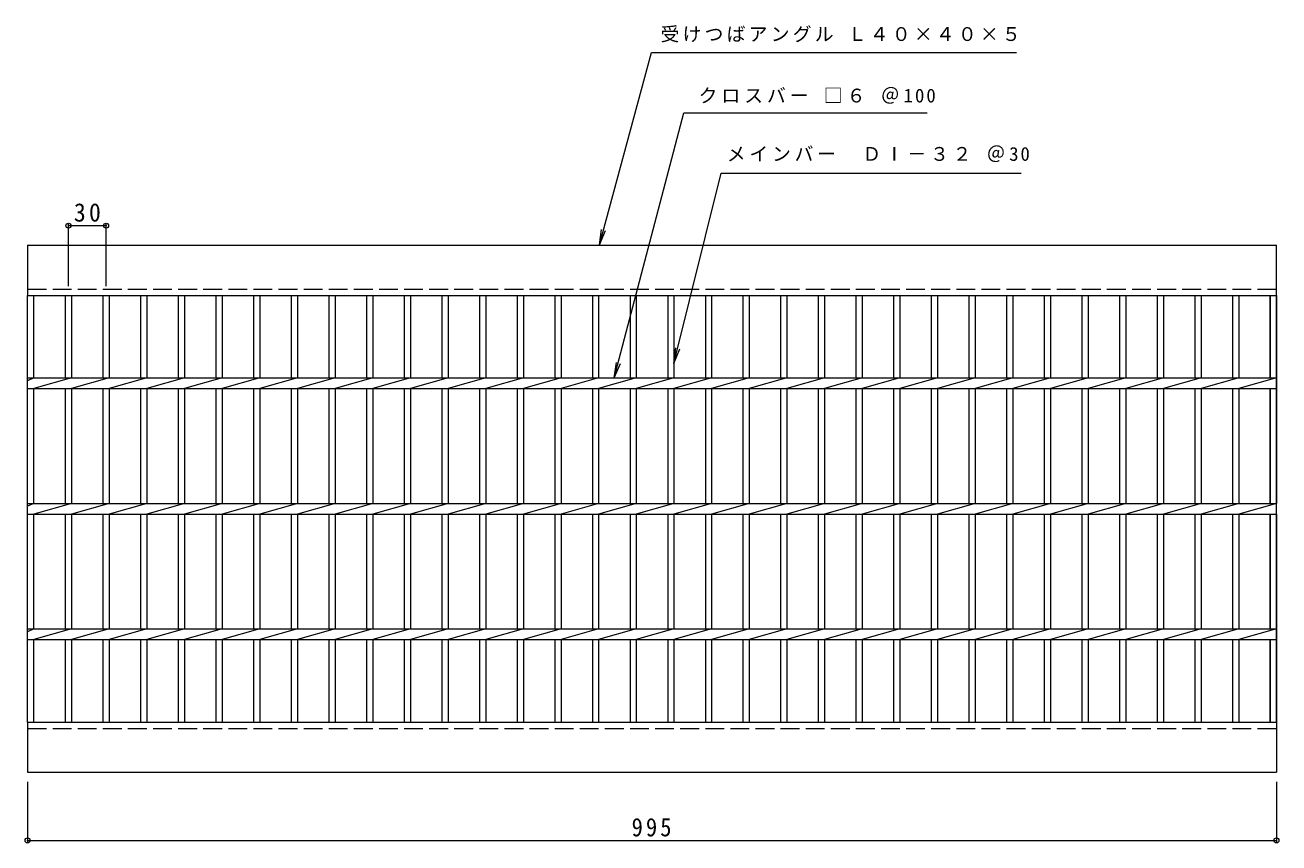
# Model space of a CAD drawing. Units: millimetres, scale not verified. Extents: x -889 to 934, y -680 to 623.
# Drawn here: x -863 to 136, y -28 to 623 of the extents above; entities that cross this region are included whole.
import ezdxf

# ---------------------------------------------------------------- set-up
doc = ezdxf.new("R2010")
doc.units = ezdxf.units.MM
doc.header["$LTSCALE"] = 5
doc.header["$PDMODE"] = 32
doc.header["$PDSIZE"] = 4
doc.linetypes.add('DASHED3', pattern=[4, 3, -1])
for name, color, linetype, lineweight in [('B-1', 2, 'Continuous', 9), ('B-2', 3, 'Continuous', 9), ('B-4', 7, 'Continuous', 9)]:
    doc.layers.add(name, color=color, linetype=linetype, lineweight=lineweight)
doc.styles.add('ＭＳ ゴシック', font='')
doc.styles.get('ＭＳ ゴシック').set_extended_font_data('MS Gothic')

msp = doc.modelspace()

# ---------------------------------------------------------------- linework, layer by layer
at = {"layer": 'B-1'}
for p, q in [((-861.421, 448.125), (-861.421, 408.124)), ((-861.421, 448.125), (133.579, 448.125)), ((133.579, 408.124), (133.579, 448.125)), ((-861.421, 408.124), (133.579, 408.124)), ((-861.421, 68.124), (133.579, 68.124)), ((-861.421, 68.124), (-861.421, 28.124)), ((133.579, 68.124), (133.579, 28.124)), ((-861.421, 28.124), (133.579, 28.124))]:
    msp.add_line(p, q, dxfattribs=at)
at = {"layer": 'B-1', "linetype": 'DASHED3'}
for p, q in [((-861.421, 413.124), (133.579, 413.124)), ((-861.421, 63.124), (133.579, 63.124))]:
    msp.add_line(p, q, dxfattribs=at)
at = {"layer": 'B-2'}
for p, q in [((-861.421, 68.124), (-861.421, 408.124)), ((-856.42, 342.364), (-856.42, 408.124)), ((-831.42, 408.124), (-831.42, 342.364)), ((-826.421, 408.124), (-826.421, 342.364)), ((-801.42, 408.124), (-801.42, 342.364)), ((-796.42, 408.124), (-796.42, 342.364)), ((-771.421, 408.124), (-771.421, 342.364)), ((-766.421, 408.124), (-766.421, 342.364)), ((-741.42, 408.124), (-741.42, 342.364)), ((-736.421, 408.124), (-736.421, 342.364)), ((-711.42, 408.124), (-711.42, 342.364)), ((-706.42, 408.124), (-706.42, 342.364)), ((-681.42, 408.124), (-681.42, 342.364)), ((-676.42, 408.124), (-676.42, 342.364)), ((-651.42, 408.124), (-651.42, 342.364)), ((-646.421, 408.124), (-646.421, 342.364)), ((-621.421, 408.124), (-621.421, 342.364)), ((-616.421, 408.124), (-616.421, 342.364)), ((-591.42, 408.124), (-591.42, 342.364)), ((-586.421, 408.124), (-586.421, 342.364)), ((-561.42, 408.124), (-561.42, 342.364)), ((-556.421, 408.124), (-556.421, 342.364)), ((-531.421, 408.124), (-531.421, 342.364)), ((-526.42, 408.124), (-526.42, 342.364)), ((-501.42, 408.124), (-501.42, 342.364)), ((-496.421, 408.124), (-496.421, 342.364)), ((-471.42, 408.124), (-471.42, 342.364)), ((-466.421, 408.124), (-466.421, 342.364)), ((-441.42, 408.124), (-441.42, 342.364)), ((-436.42, 408.124), (-436.42, 342.364)), ((-411.42, 408.124), (-411.42, 342.364)), ((-406.421, 408.124), (-406.421, 342.364)), ((-381.421, 408.124), (-381.421, 342.364)), ((-376.421, 408.124), (-376.421, 342.364)), ((-351.42, 408.124), (-351.42, 342.364)), ((-346.421, 408.124), (-346.421, 342.364)), ((-321.42, 408.124), (-321.42, 342.364)), ((-316.42, 408.124), (-316.42, 342.364)), ((-291.42, 408.124), (-291.42, 342.364)), ((-286.42, 408.124), (-286.42, 342.364)), ((-261.42, 408.124), (-261.42, 342.364)), ((-256.421, 408.124), (-256.421, 342.364)), ((-231.421, 408.124), (-231.421, 342.364)), ((-226.421, 408.124), (-226.421, 342.364)), ((-201.421, 408.124), (-201.421, 342.364)), ((-196.421, 408.124), (-196.421, 342.364)), ((-171.422, 408.124), (-171.422, 342.364)), ((-166.422, 408.124), (-166.422, 342.364)), ((-141.422, 408.124), (-141.422, 342.364)), ((-136.422, 408.124), (-136.422, 342.364)), ((-111.422, 408.124), (-111.422, 342.364)), ((-106.423, 408.124), (-106.423, 342.364)), ((-81.423, 408.124), (-81.423, 342.364)), ((-76.423, 408.124), (-76.423, 342.364)), ((-51.423, 408.124), (-51.423, 342.364)), ((-46.423, 408.124), (-46.423, 342.364)), ((-21.424, 408.124), (-21.424, 342.364)), ((-16.424, 408.124), (-16.424, 342.364)), ((8.576, 408.124), (8.576, 342.364)), ((13.576, 408.124), (13.576, 342.364)), ((38.576, 408.124), (38.576, 342.364)), ((43.575, 408.124), (43.575, 342.364)), ((68.575, 408.124), (68.575, 342.364)), ((73.575, 408.124), (73.575, 342.364)), ((98.575, 408.124), (98.575, 342.364)), ((103.575, 408.124), (103.575, 342.364)), ((128.574, 408.124), (128.574, 342.364)), ((128.579, 342.364), (128.579, 408.124)), ((133.574, 408.124), (133.574, 242.364)), ((133.579, 68.124), (133.579, 408.124)), ((-856.42, 342.364), (-861.421, 340.124)), ((-861.421, 342.364), (133.579, 342.364)), ((-826.421, 342.364), (-856.42, 333.884)), ((-796.42, 342.364), (-826.421, 333.884)), ((-766.421, 342.364), (-796.42, 333.884)), ((-736.421, 342.364), (-766.421, 333.884)), ((-706.42, 342.364), (-736.421, 333.884)), ((-676.42, 342.364), (-706.42, 333.884)), ((-646.42, 342.364), (-676.42, 333.884)), ((-616.42, 342.364), (-646.421, 333.884)), ((-586.421, 342.364), (-616.421, 333.884)), ((-556.421, 342.364), (-586.421, 333.884)), ((-526.42, 342.364), (-556.421, 333.884)), ((-496.421, 342.364), (-526.42, 333.884)), ((-466.421, 342.364), (-496.421, 333.884)), ((-436.42, 342.364), (-466.421, 333.884)), ((-406.42, 342.364), (-436.42, 333.884)), ((-376.42, 342.364), (-406.421, 333.884)), ((-346.421, 342.364), (-376.421, 333.884)), ((-316.42, 342.364), (-346.421, 333.884)), ((-286.42, 342.364), (-316.42, 333.884)), ((-256.421, 342.364), (-286.42, 333.884)), ((-226.421, 342.364), (-256.421, 333.884)), ((-196.421, 342.364), (-226.421, 333.884)), ((-166.422, 342.364), (-196.421, 333.884)), ((-136.422, 342.364), (-166.422, 333.884)), ((-106.423, 342.364), (-136.422, 333.884)), ((-76.423, 342.364), (-106.423, 333.884)), ((-46.423, 342.364), (-76.423, 333.884)), ((-16.424, 342.364), (-46.423, 333.884)), ((13.576, 342.364), (-16.424, 333.884)), ((43.575, 342.364), (13.576, 333.884)), ((73.575, 342.364), (43.575, 333.884)), ((103.575, 342.364), (73.575, 333.884)), ((133.574, 342.364), (103.575, 333.884)), ((-861.421, 333.884), (133.579, 333.884)), ((-856.42, 242.364), (-856.42, 333.884)), ((-831.42, 333.884), (-831.42, 242.364)), ((-826.421, 333.884), (-826.421, 242.364)), ((-801.42, 333.884), (-801.42, 242.364)), ((-796.42, 333.884), (-796.42, 242.364)), ((-771.421, 333.884), (-771.421, 242.364)), ((-766.421, 333.884), (-766.421, 242.364)), ((-741.42, 333.884), (-741.42, 242.364)), ((-736.421, 333.884), (-736.421, 242.364)), ((-711.42, 333.884), (-711.42, 242.364)), ((-706.42, 333.884), (-706.42, 242.364)), ((-681.42, 333.884), (-681.42, 242.364)), ((-676.42, 333.884), (-676.42, 242.364)), ((-651.42, 333.884), (-651.42, 242.364)), ((-646.421, 333.884), (-646.421, 242.364)), ((-621.421, 333.884), (-621.421, 242.364)), ((-616.421, 333.884), (-616.421, 242.364)), ((-591.42, 333.884), (-591.42, 242.364)), ((-586.421, 333.884), (-586.421, 242.364)), ((-561.42, 333.884), (-561.42, 242.364)), ((-556.421, 333.884), (-556.421, 242.364)), ((-531.421, 333.884), (-531.421, 242.364)), ((-526.42, 333.884), (-526.42, 242.364)), ((-501.42, 333.884), (-501.42, 242.364)), ((-496.421, 333.884), (-496.421, 242.364)), ((-471.42, 333.884), (-471.42, 242.364)), ((-466.421, 333.884), (-466.421, 242.364)), ((-441.42, 333.884), (-441.42, 242.364)), ((-436.42, 333.884), (-436.42, 242.364)), ((-411.42, 333.884), (-411.42, 242.364)), ((-406.421, 333.884), (-406.421, 242.364)), ((-381.421, 333.884), (-381.421, 242.364)), ((-376.421, 333.884), (-376.421, 242.364)), ((-351.42, 333.884), (-351.42, 242.364)), ((-346.421, 333.884), (-346.421, 242.364)), ((-321.42, 333.884), (-321.42, 242.364)), ((-316.42, 333.884), (-316.42, 242.364)), ((-291.42, 333.884), (-291.42, 242.364)), ((-286.42, 333.884), (-286.42, 242.364)), ((-261.42, 333.884), (-261.42, 242.364)), ((-256.421, 333.884), (-256.421, 242.364)), ((-231.421, 333.884), (-231.421, 242.364)), ((-226.421, 333.884), (-226.421, 242.364)), ((-201.421, 333.884), (-201.421, 242.364)), ((-196.421, 333.884), (-196.421, 242.364)), ((-171.422, 333.884), (-171.422, 242.364)), ((-166.422, 333.884), (-166.422, 242.364)), ((-141.422, 333.884), (-141.422, 242.364)), ((-136.422, 333.884), (-136.422, 242.364)), ((-111.422, 333.884), (-111.422, 242.364)), ((-106.423, 333.884), (-106.423, 242.364)), ((-81.423, 333.884), (-81.423, 242.364)), ((-76.423, 333.884), (-76.423, 242.364)), ((-51.423, 333.884), (-51.423, 242.364)), ((-46.423, 333.884), (-46.423, 242.364)), ((-21.424, 333.884), (-21.424, 242.364)), ((-16.424, 333.884), (-16.424, 242.364)), ((8.576, 333.884), (8.576, 242.364)), ((13.576, 333.884), (13.576, 242.364)), ((38.576, 333.884), (38.576, 242.364)), ((43.575, 333.884), (43.575, 242.364)), ((68.575, 333.884), (68.575, 242.364)), ((73.575, 333.884), (73.575, 242.364)), ((98.575, 333.884), (98.575, 242.364)), ((103.575, 333.884), (103.575, 242.364)), ((128.574, 333.884), (128.574, 242.364)), ((128.579, 242.364), (128.579, 333.884)), ((-856.42, 242.364), (-861.421, 240.124)), ((-861.421, 242.364), (133.579, 242.364)), ((-826.421, 242.364), (-856.42, 233.884)), ((-796.42, 242.364), (-826.421, 233.884)), ((-766.421, 242.364), (-796.42, 233.884)), ((-736.421, 242.364), (-766.421, 233.884)), ((-706.42, 242.364), (-736.421, 233.884)), ((-676.42, 242.364), (-706.42, 233.884)), ((-646.42, 242.364), (-676.42, 233.884)), ((-616.42, 242.364), (-646.421, 233.884)), ((-586.421, 242.364), (-616.421, 233.884)), ((-556.421, 242.364), (-586.421, 233.884)), ((-526.42, 242.364), (-556.421, 233.884)), ((-496.421, 242.364), (-526.42, 233.884)), ((-466.421, 242.364), (-496.421, 233.884)), ((-436.42, 242.364), (-466.421, 233.884)), ((-406.42, 242.364), (-436.42, 233.884)), ((-376.42, 242.364), (-406.421, 233.884)), ((-346.421, 242.364), (-376.421, 233.884)), ((-316.42, 242.364), (-346.421, 233.884)), ((-286.42, 242.364), (-316.42, 233.884)), ((-256.421, 242.364), (-286.42, 233.884)), ((-226.421, 242.364), (-256.421, 233.884)), ((-196.421, 242.364), (-226.421, 233.884)), ((-166.422, 242.364), (-196.421, 233.884)), ((-136.422, 242.364), (-166.422, 233.884)), ((-106.423, 242.364), (-136.422, 233.884)), ((-76.423, 242.364), (-106.423, 233.884)), ((-46.423, 242.364), (-76.423, 233.884)), ((-16.424, 242.364), (-46.423, 233.884)), ((13.576, 242.364), (-16.424, 233.884)), ((43.575, 242.364), (13.576, 233.884)), ((73.575, 242.364), (43.575, 233.884)), ((103.575, 242.364), (73.575, 233.884)), ((133.574, 242.364), (103.575, 233.884)), ((-861.421, 233.884), (133.579, 233.884)), ((-856.42, 142.364), (-856.42, 233.884)), ((-831.42, 233.884), (-831.42, 142.364)), ((-826.421, 233.884), (-826.421, 142.364)), ((-801.42, 233.884), (-801.42, 142.364)), ((-796.42, 233.884), (-796.42, 142.364)), ((-771.421, 233.884), (-771.421, 142.364)), ((-766.421, 233.884), (-766.421, 142.364)), ((-741.42, 233.884), (-741.42, 142.364)), ((-736.421, 233.884), (-736.421, 142.364)), ((-711.42, 233.884), (-711.42, 142.364)), ((-706.42, 233.884), (-706.42, 142.364)), ((-681.42, 233.884), (-681.42, 142.364)), ((-676.42, 233.884), (-676.42, 142.364)), ((-651.42, 233.884), (-651.42, 142.364)), ((-646.421, 233.884), (-646.421, 142.364)), ((-621.421, 233.884), (-621.421, 142.364)), ((-616.421, 233.884), (-616.421, 142.364)), ((-591.42, 233.884), (-591.42, 142.364)), ((-586.421, 233.884), (-586.421, 142.364)), ((-561.42, 233.884), (-561.42, 142.364)), ((-556.421, 233.884), (-556.421, 142.364)), ((-531.421, 233.884), (-531.421, 142.364)), ((-526.42, 233.884), (-526.42, 142.364)), ((-501.42, 233.884), (-501.42, 142.364)), ((-496.421, 233.884), (-496.421, 142.364)), ((-471.42, 233.884), (-471.42, 142.364)), ((-466.421, 233.884), (-466.421, 142.364)), ((-441.42, 233.884), (-441.42, 142.364)), ((-436.42, 233.884), (-436.42, 142.364)), ((-411.42, 233.884), (-411.42, 142.364)), ((-406.421, 233.884), (-406.421, 142.364)), ((-381.421, 233.884), (-381.421, 142.364)), ((-376.421, 233.884), (-376.421, 142.364)), ((-351.42, 233.884), (-351.42, 142.364)), ((-346.421, 233.884), (-346.421, 142.364)), ((-321.42, 233.884), (-321.42, 142.364)), ((-316.42, 233.884), (-316.42, 142.364)), ((-291.42, 233.884), (-291.42, 142.364)), ((-286.42, 233.884), (-286.42, 142.364)), ((-261.42, 233.884), (-261.42, 142.364)), ((-256.421, 233.884), (-256.421, 142.364)), ((-231.421, 233.884), (-231.421, 142.364)), ((-226.421, 233.884), (-226.421, 142.364)), ((-201.421, 233.884), (-201.421, 142.364)), ((-196.421, 233.884), (-196.421, 142.364)), ((-171.422, 233.884), (-171.422, 142.364)), ((-166.422, 233.884), (-166.422, 142.364)), ((-141.422, 233.884), (-141.422, 142.364)), ((-136.422, 233.884), (-136.422, 142.364)), ((-111.422, 233.884), (-111.422, 142.364)), ((-106.423, 233.884), (-106.423, 142.364)), ((-81.423, 233.884), (-81.423, 142.364)), ((-76.423, 233.884), (-76.423, 142.364)), ((-51.423, 233.884), (-51.423, 142.364)), ((-46.423, 233.884), (-46.423, 142.364)), ((-21.424, 233.884), (-21.424, 142.364)), ((-16.424, 233.884), (-16.424, 142.364)), ((8.576, 233.884), (8.576, 142.364)), ((13.576, 233.884), (13.576, 142.364)), ((38.576, 233.884), (38.576, 142.364)), ((43.575, 233.884), (43.575, 142.364)), ((68.575, 233.884), (68.575, 142.364)), ((73.575, 233.884), (73.575, 142.364)), ((98.575, 233.884), (98.575, 142.364)), ((103.575, 233.884), (103.575, 142.364)), ((128.574, 233.884), (128.574, 142.364)), ((128.579, 142.364), (128.579, 233.884)), ((133.574, 233.884), (133.574, 68.124)), ((-856.42, 142.364), (-861.421, 140.124)), ((-861.421, 142.364), (133.579, 142.364)), ((-826.421, 142.364), (-856.42, 133.884)), ((-796.42, 142.364), (-826.421, 133.884)), ((-766.421, 142.364), (-796.42, 133.884)), ((-736.421, 142.364), (-766.421, 133.884)), ((-706.42, 142.364), (-736.421, 133.884)), ((-676.42, 142.364), (-706.42, 133.884)), ((-646.42, 142.364), (-676.42, 133.884)), ((-616.42, 142.364), (-646.421, 133.884)), ((-586.421, 142.364), (-616.421, 133.884)), ((-556.421, 142.364), (-586.421, 133.884)), ((-526.42, 142.364), (-556.421, 133.884)), ((-496.421, 142.364), (-526.42, 133.884)), ((-466.421, 142.364), (-496.421, 133.884)), ((-436.42, 142.364), (-466.421, 133.884)), ((-406.42, 142.364), (-436.42, 133.884)), ((-376.42, 142.364), (-406.421, 133.884)), ((-346.421, 142.364), (-376.421, 133.884)), ((-316.42, 142.364), (-346.421, 133.884)), ((-286.42, 142.364), (-316.42, 133.884)), ((-256.421, 142.364), (-286.42, 133.884)), ((-226.421, 142.364), (-256.421, 133.884)), ((-196.421, 142.364), (-226.421, 133.884)), ((-166.422, 142.364), (-196.421, 133.884)), ((-136.422, 142.364), (-166.422, 133.884)), ((-106.423, 142.364), (-136.422, 133.884)), ((-76.423, 142.364), (-106.423, 133.884)), ((-46.423, 142.364), (-76.423, 133.884)), ((-16.424, 142.364), (-46.423, 133.884)), ((13.576, 142.364), (-16.424, 133.884)), ((43.575, 142.364), (13.576, 133.884)), ((73.575, 142.364), (43.575, 133.884)), ((103.575, 142.364), (73.575, 133.884)), ((133.574, 142.364), (103.575, 133.884)), ((-861.421, 133.884), (133.579, 133.884)), ((-856.42, 68.124), (-856.42, 133.884)), ((-831.42, 133.884), (-831.42, 68.124)), ((-826.421, 133.884), (-826.421, 68.124)), ((-801.42, 133.884), (-801.42, 68.124)), ((-796.42, 133.884), (-796.42, 68.124)), ((-771.421, 133.884), (-771.421, 68.124)), ((-766.421, 133.884), (-766.421, 68.124)), ((-741.42, 133.884), (-741.42, 68.124)), ((-736.421, 133.884), (-736.421, 68.124)), ((-711.42, 133.884), (-711.42, 68.124)), ((-706.42, 133.884), (-706.42, 68.124)), ((-681.42, 133.884), (-681.42, 68.124)), ((-676.42, 133.884), (-676.42, 68.124)), ((-651.42, 133.884), (-651.42, 68.124)), ((-646.421, 133.884), (-646.421, 68.124)), ((-621.421, 133.884), (-621.421, 68.124)), ((-616.421, 133.884), (-616.421, 68.124)), ((-591.42, 133.884), (-591.42, 68.124)), ((-586.421, 133.884), (-586.421, 68.124)), ((-561.42, 133.884), (-561.42, 68.124)), ((-556.421, 133.884), (-556.421, 68.124)), ((-531.421, 133.884), (-531.421, 68.124)), ((-526.42, 133.884), (-526.42, 68.124)), ((-501.42, 133.884), (-501.42, 68.124)), ((-496.421, 133.884), (-496.421, 68.124)), ((-471.42, 133.884), (-471.42, 68.124)), ((-466.421, 133.884), (-466.421, 68.124)), ((-441.42, 133.884), (-441.42, 68.124)), ((-436.42, 133.884), (-436.42, 68.124)), ((-411.42, 133.884), (-411.42, 68.124)), ((-406.421, 133.884), (-406.421, 68.124)), ((-381.421, 133.884), (-381.421, 68.124)), ((-376.421, 133.884), (-376.421, 68.124)), ((-351.42, 133.884), (-351.42, 68.124)), ((-346.421, 133.884), (-346.421, 68.124)), ((-321.42, 133.884), (-321.42, 68.124)), ((-316.42, 133.884), (-316.42, 68.124)), ((-291.42, 133.884), (-291.42, 68.124)), ((-286.42, 133.884), (-286.42, 68.124)), ((-261.42, 133.884), (-261.42, 68.124)), ((-256.421, 133.884), (-256.421, 68.124)), ((-231.421, 133.884), (-231.421, 68.124)), ((-226.421, 133.884), (-226.421, 68.124)), ((-201.421, 133.884), (-201.421, 68.124)), ((-196.421, 133.884), (-196.421, 68.124)), ((-171.422, 133.884), (-171.422, 68.124)), ((-166.422, 133.884), (-166.422, 68.124)), ((-141.422, 133.884), (-141.422, 68.124)), ((-136.422, 133.884), (-136.422, 68.124)), ((-111.422, 133.884), (-111.422, 68.124)), ((-106.423, 133.884), (-106.423, 68.124)), ((-81.423, 133.884), (-81.423, 68.124)), ((-76.423, 133.884), (-76.423, 68.124)), ((-51.423, 133.884), (-51.423, 68.124)), ((-46.423, 133.884), (-46.423, 68.124)), ((-21.424, 133.884), (-21.424, 68.124)), ((-16.424, 133.884), (-16.424, 68.124)), ((8.576, 133.884), (8.576, 68.124)), ((13.576, 133.884), (13.576, 68.124)), ((38.576, 133.884), (38.576, 68.124)), ((43.575, 133.884), (43.575, 68.124)), ((68.575, 133.884), (68.575, 68.124)), ((73.575, 133.884), (73.575, 68.124)), ((98.575, 133.884), (98.575, 68.124)), ((103.575, 133.884), (103.575, 68.124)), ((128.574, 133.884), (128.574, 68.124)), ((128.579, 68.124), (128.579, 133.884))]:
    msp.add_line(p, q, dxfattribs=at)
at = {"layer": 'B-4'}
for p, q in [((-405.707, 448.254), (-364.433, 601.572)), ((-364.433, 601.572), (-73.629, 601.572)), ((-393.95, 342.364), (-338.485, 553.572)), ((-338.485, 553.572), (-144.777, 553.572)), ((-346.421, 353.85), (-308.707, 505.572)), ((-308.707, 505.572), (-69.684, 505.572)), ((-828.92, 415.343), (-828.92, 465.14)), ((-828.92, 463.64), (-798.92, 463.64)), ((-798.92, 415.343), (-798.92, 465.14)), ((-405.707, 448.254), (-404.061, 460.645)), ((-405.707, 448.254), (-400.91, 459.797)), ((-346.421, 353.85), (-344.81, 366.247)), ((-346.421, 353.85), (-341.657, 365.407)), ((-393.95, 342.364), (-392.23, 354.745)), ((-393.95, 342.364), (-389.084, 353.878)), ((-861.421, 20.624), (-861.421, -27.649)), ((133.579, 20.624), (133.579, -27.649)), ((-861.421, -26.149), (133.579, -26.149))]:
    msp.add_line(p, q, dxfattribs=at)
for p in [(-828.92, 463.64), (-798.92, 463.64), (-861.421, -26.149), (133.579, -26.149)]:
    msp.add_point(p, dxfattribs=at)

# ---------------------------------------------------------------- texts
at = {"layer": 'B-4', "char_height": 11, "attachment_point": 7, "style": 'ＭＳ ゴシック'}
for s, insert in [('\\T1.17;受けつばアングル\\~Ｌ４０×４０×５', (-357.128, 609.628)), ('\\T1.21;クロスバー\\~□６\\~＠100', (-326.803, 560.759)), ('\\T1.2;メインバー\\~\\~ＤⅠ－３２\\~＠30', (-304.339, 514.255))]:
    msp.add_mtext(s, dxfattribs=dict(at, insert=insert))
at = {"layer": 'B-4', "color": 2, "char_height": 14.66, "attachment_point": 7, "style": 'ＭＳ ゴシック'}
for s, insert in [('\\T1.27;\\W0.95;30', (-824.545, 466.64)), ('\\T1.27;\\W0.9;995', (-380.171, -23.149))]:
    msp.add_mtext(s, dxfattribs=dict(at, insert=insert))

doc.saveas('drawing.dxf')
